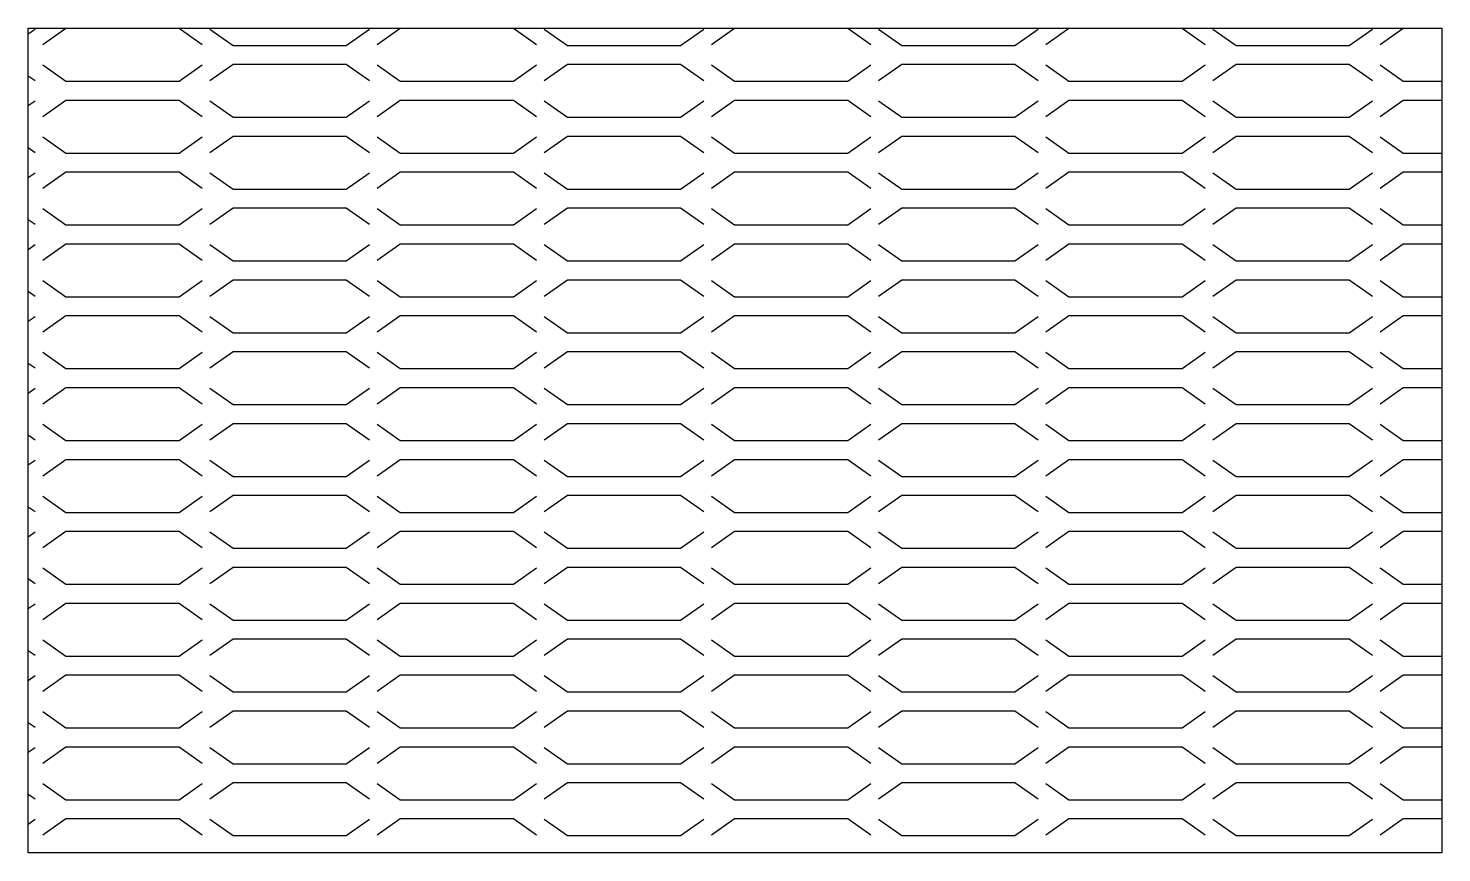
# Model space of a CAD drawing. Header units: millimetres. Extents: x 0 to 120, y 0 to 70.
import ezdxf

# ---------------------------------------------------------------- set-up
doc = ezdxf.new("R2010")
doc.units = ezdxf.units.MM
doc.layers.add('CUT', color=1, linetype='CONTINUOUS')

msp = doc.modelspace()

# ---------------------------------------------------------------- linework, layer by layer
at = {"layer": 'CUT'}
for p, q in [((0, 69.5288), (0.581, 69.9372)), ((0, 65.9712), (0.581, 65.5628)), ((0, 63.4288), (0.581, 63.8372)), ((0, 59.8713), (0.581, 59.4628)), ((0, 57.3287), (0.581, 57.7372)), ((0, 53.7712), (0.581, 53.3628)), ((0, 51.2288), (0.581, 51.6372)), ((0, 47.6713), (0.581, 47.2628)), ((0, 45.1288), (0.581, 45.5372)), ((0, 41.5712), (0.581, 41.1628)), ((0, 39.0288), (0.581, 39.4372)), ((0, 35.4713), (0.581, 35.0628)), ((0, 32.9288), (0.581, 33.3372)), ((0, 29.3713), (0.581, 28.9628)), ((0, 26.8288), (0.581, 27.2372)), ((0, 23.2713), (0.581, 22.8628)), ((0, 20.7288), (0.581, 21.1372)), ((0, 17.1713), (0.581, 16.7628)), ((0, 14.6288), (0.581, 15.0372)), ((0, 11.0713), (0.581, 10.6628)), ((0, 8.5288), (0.581, 8.9372)), ((0, 4.9712), (0.581, 4.5628)), ((0, 2.4288), (0.581, 2.8372))]:
    msp.add_line(p, q, dxfattribs=at)
for points in [[(0, 70), (120, 70), (120, 0), (0, 0), (0, 70)], [(1.227, 68.6128), (3.2, 70), (12.8, 70), (14.773, 68.6128)], [(15.419, 69.9372), (17.392, 68.55), (26.992, 68.55), (28.965, 69.9372)], [(29.611, 68.6128), (31.584, 70), (41.184, 70), (43.157, 68.6128)], [(43.803, 69.9372), (45.776, 68.55), (55.376, 68.55), (57.349, 69.9372)], [(57.995, 68.6128), (59.968, 70), (69.568, 70), (71.541, 68.6128)], [(72.187, 69.9372), (74.16, 68.55), (83.76, 68.55), (85.733, 69.9372)], [(86.379, 68.6128), (88.352, 70), (97.952, 70), (99.925, 68.6128)], [(100.571, 69.9372), (102.544, 68.55), (112.144, 68.55), (114.117, 69.9372)], [(114.763, 68.6128), (116.736, 70), (120, 70)], [(1.227, 66.8872), (3.2, 65.5), (12.8, 65.5), (14.773, 66.8872)], [(15.419, 65.5628), (17.392, 66.95), (26.992, 66.95), (28.965, 65.5628)], [(29.611, 66.8872), (31.584, 65.5), (41.184, 65.5), (43.157, 66.8872)], [(43.803, 65.5628), (45.776, 66.95), (55.376, 66.95), (57.349, 65.5628)], [(57.995, 66.8872), (59.968, 65.5), (69.568, 65.5), (71.541, 66.8872)], [(72.187, 65.5628), (74.16, 66.95), (83.76, 66.95), (85.733, 65.5628)], [(86.379, 66.8872), (88.352, 65.5), (97.952, 65.5), (99.925, 66.8872)], [(100.571, 65.5628), (102.544, 66.95), (112.144, 66.95), (114.117, 65.5628)], [(114.763, 66.8872), (116.736, 65.5), (120, 65.5)], [(1.227, 62.5128), (3.2, 63.9), (12.8, 63.9), (14.773, 62.5128)], [(15.419, 63.8372), (17.392, 62.45), (26.992, 62.45), (28.965, 63.8372)], [(29.611, 62.5128), (31.584, 63.9), (41.184, 63.9), (43.157, 62.5128)], [(43.803, 63.8372), (45.776, 62.45), (55.376, 62.45), (57.349, 63.8372)], [(57.995, 62.5128), (59.968, 63.9), (69.568, 63.9), (71.541, 62.5128)], [(72.187, 63.8372), (74.16, 62.45), (83.76, 62.45), (85.733, 63.8372)], [(86.379, 62.5128), (88.352, 63.9), (97.952, 63.9), (99.925, 62.5128)], [(100.571, 63.8372), (102.544, 62.45), (112.144, 62.45), (114.117, 63.8372)], [(114.763, 62.5128), (116.736, 63.9), (120, 63.9)], [(1.227, 60.7872), (3.2, 59.4), (12.8, 59.4), (14.773, 60.7872)], [(15.419, 59.4628), (17.392, 60.85), (26.992, 60.85), (28.965, 59.4628)], [(29.611, 60.7872), (31.584, 59.4), (41.184, 59.4), (43.157, 60.7872)], [(43.803, 59.4628), (45.776, 60.85), (55.376, 60.85), (57.349, 59.4628)], [(57.995, 60.7872), (59.968, 59.4), (69.568, 59.4), (71.541, 60.7872)], [(72.187, 59.4628), (74.16, 60.85), (83.76, 60.85), (85.733, 59.4628)], [(86.379, 60.7872), (88.352, 59.4), (97.952, 59.4), (99.925, 60.7872)], [(100.571, 59.4628), (102.544, 60.85), (112.144, 60.85), (114.117, 59.4628)], [(114.763, 60.7872), (116.736, 59.4), (120, 59.4)], [(1.227, 56.4128), (3.2, 57.8), (12.8, 57.8), (14.773, 56.4128)], [(15.419, 57.7372), (17.392, 56.35), (26.992, 56.35), (28.965, 57.7372)], [(29.611, 56.4128), (31.584, 57.8), (41.184, 57.8), (43.157, 56.4128)], [(43.803, 57.7372), (45.776, 56.35), (55.376, 56.35), (57.349, 57.7372)], [(57.995, 56.4128), (59.968, 57.8), (69.568, 57.8), (71.541, 56.4128)], [(72.187, 57.7372), (74.16, 56.35), (83.76, 56.35), (85.733, 57.7372)], [(86.379, 56.4128), (88.352, 57.8), (97.952, 57.8), (99.925, 56.4128)], [(100.571, 57.7372), (102.544, 56.35), (112.144, 56.35), (114.117, 57.7372)], [(114.763, 56.4128), (116.736, 57.8), (120, 57.8)], [(1.227, 54.6872), (3.2, 53.3), (12.8, 53.3), (14.773, 54.6872)], [(15.419, 53.3628), (17.392, 54.75), (26.992, 54.75), (28.965, 53.3628)], [(29.611, 54.6872), (31.584, 53.3), (41.184, 53.3), (43.157, 54.6872)], [(43.803, 53.3628), (45.776, 54.75), (55.376, 54.75), (57.349, 53.3628)], [(57.995, 54.6872), (59.968, 53.3), (69.568, 53.3), (71.541, 54.6872)], [(72.187, 53.3628), (74.16, 54.75), (83.76, 54.75), (85.733, 53.3628)], [(86.379, 54.6872), (88.352, 53.3), (97.952, 53.3), (99.925, 54.6872)], [(100.571, 53.3628), (102.544, 54.75), (112.144, 54.75), (114.117, 53.3628)], [(114.763, 54.6872), (116.736, 53.3), (120, 53.3)], [(1.227, 50.3128), (3.2, 51.7), (12.8, 51.7), (14.773, 50.3128)], [(15.419, 51.6372), (17.392, 50.25), (26.992, 50.25), (28.965, 51.6372)], [(29.611, 50.3128), (31.584, 51.7), (41.184, 51.7), (43.157, 50.3128)], [(43.803, 51.6372), (45.776, 50.25), (55.376, 50.25), (57.349, 51.6372)], [(57.995, 50.3128), (59.968, 51.7), (69.568, 51.7), (71.541, 50.3128)], [(72.187, 51.6372), (74.16, 50.25), (83.76, 50.25), (85.733, 51.6372)], [(86.379, 50.3128), (88.352, 51.7), (97.952, 51.7), (99.925, 50.3128)], [(100.571, 51.6372), (102.544, 50.25), (112.144, 50.25), (114.117, 51.6372)], [(114.763, 50.3128), (116.736, 51.7), (120, 51.7)], [(1.227, 48.5872), (3.2, 47.2), (12.8, 47.2), (14.773, 48.5872)], [(15.419, 47.2628), (17.392, 48.65), (26.992, 48.65), (28.965, 47.2628)], [(29.611, 48.5872), (31.584, 47.2), (41.184, 47.2), (43.157, 48.5872)], [(43.803, 47.2628), (45.776, 48.65), (55.376, 48.65), (57.349, 47.2628)], [(57.995, 48.5872), (59.968, 47.2), (69.568, 47.2), (71.541, 48.5872)], [(72.187, 47.2628), (74.16, 48.65), (83.76, 48.65), (85.733, 47.2628)], [(86.379, 48.5872), (88.352, 47.2), (97.952, 47.2), (99.925, 48.5872)], [(100.571, 47.2628), (102.544, 48.65), (112.144, 48.65), (114.117, 47.2628)], [(114.763, 48.5872), (116.736, 47.2), (120, 47.2)], [(1.227, 44.2128), (3.2, 45.6), (12.8, 45.6), (14.773, 44.2128)], [(29.611, 44.2128), (31.584, 45.6), (41.184, 45.6), (43.157, 44.2128)], [(57.995, 44.2128), (59.968, 45.6), (69.568, 45.6), (71.541, 44.2128)], [(86.379, 44.2128), (88.352, 45.6), (97.952, 45.6), (99.925, 44.2128)], [(114.763, 44.2128), (116.736, 45.6), (120, 45.6)], [(15.419, 45.5372), (17.392, 44.15), (26.992, 44.15), (28.965, 45.5372)], [(43.803, 45.5372), (45.776, 44.15), (55.376, 44.15), (57.349, 45.5372)], [(72.187, 45.5372), (74.16, 44.15), (83.76, 44.15), (85.733, 45.5372)], [(100.571, 45.5372), (102.544, 44.15), (112.144, 44.15), (114.117, 45.5372)], [(1.227, 42.4872), (3.2, 41.1), (12.8, 41.1), (14.773, 42.4872)], [(15.419, 41.1628), (17.392, 42.55), (26.992, 42.55), (28.965, 41.1628)], [(29.611, 42.4872), (31.584, 41.1), (41.184, 41.1), (43.157, 42.4872)], [(43.803, 41.1628), (45.776, 42.55), (55.376, 42.55), (57.349, 41.1628)], [(57.995, 42.4872), (59.968, 41.1), (69.568, 41.1), (71.541, 42.4872)], [(72.187, 41.1628), (74.16, 42.55), (83.76, 42.55), (85.733, 41.1628)], [(86.379, 42.4872), (88.352, 41.1), (97.952, 41.1), (99.925, 42.4872)], [(100.571, 41.1628), (102.544, 42.55), (112.144, 42.55), (114.117, 41.1628)], [(114.763, 42.4872), (116.736, 41.1), (120, 41.1)], [(1.227, 38.1128), (3.2, 39.5), (12.8, 39.5), (14.773, 38.1128)], [(15.419, 39.4372), (17.392, 38.05), (26.992, 38.05), (28.965, 39.4372)], [(29.611, 38.1128), (31.584, 39.5), (41.184, 39.5), (43.157, 38.1128)], [(43.803, 39.4372), (45.776, 38.05), (55.376, 38.05), (57.349, 39.4372)], [(57.995, 38.1128), (59.968, 39.5), (69.568, 39.5), (71.541, 38.1128)], [(72.187, 39.4372), (74.16, 38.05), (83.76, 38.05), (85.733, 39.4372)], [(86.379, 38.1128), (88.352, 39.5), (97.952, 39.5), (99.925, 38.1128)], [(100.571, 39.4372), (102.544, 38.05), (112.144, 38.05), (114.117, 39.4372)], [(114.763, 38.1128), (116.736, 39.5), (120, 39.5)], [(1.227, 36.3872), (3.2, 35), (12.8, 35), (14.773, 36.3872)], [(15.419, 35.0628), (17.392, 36.45), (26.992, 36.45), (28.965, 35.0628)], [(29.611, 36.3872), (31.584, 35), (41.184, 35), (43.157, 36.3872)], [(43.803, 35.0628), (45.776, 36.45), (55.376, 36.45), (57.349, 35.0628)], [(57.995, 36.3872), (59.968, 35), (69.568, 35), (71.541, 36.3872)], [(72.187, 35.0628), (74.16, 36.45), (83.76, 36.45), (85.733, 35.0628)], [(86.379, 36.3872), (88.352, 35), (97.952, 35), (99.925, 36.3872)], [(100.571, 35.0628), (102.544, 36.45), (112.144, 36.45), (114.117, 35.0628)], [(114.763, 36.3872), (116.736, 35), (120, 35)], [(1.227, 32.0128), (3.2, 33.4), (12.8, 33.4), (14.773, 32.0128)], [(15.419, 33.3372), (17.392, 31.95), (26.992, 31.95), (28.965, 33.3372)], [(29.611, 32.0128), (31.584, 33.4), (41.184, 33.4), (43.157, 32.0128)], [(43.803, 33.3372), (45.776, 31.95), (55.376, 31.95), (57.349, 33.3372)], [(57.995, 32.0128), (59.968, 33.4), (69.568, 33.4), (71.541, 32.0128)], [(72.187, 33.3372), (74.16, 31.95), (83.76, 31.95), (85.733, 33.3372)], [(86.379, 32.0128), (88.352, 33.4), (97.952, 33.4), (99.925, 32.0128)], [(100.571, 33.3372), (102.544, 31.95), (112.144, 31.95), (114.117, 33.3372)], [(114.763, 32.0128), (116.736, 33.4), (120, 33.4)], [(1.227, 30.2872), (3.2, 28.9), (12.8, 28.9), (14.773, 30.2872)], [(15.419, 28.9628), (17.392, 30.35), (26.992, 30.35), (28.965, 28.9628)], [(29.611, 30.2872), (31.584, 28.9), (41.184, 28.9), (43.157, 30.2872)], [(43.803, 28.9628), (45.776, 30.35), (55.376, 30.35), (57.349, 28.9628)], [(57.995, 30.2872), (59.968, 28.9), (69.568, 28.9), (71.541, 30.2872)], [(72.187, 28.9628), (74.16, 30.35), (83.76, 30.35), (85.733, 28.9628)], [(86.379, 30.2872), (88.352, 28.9), (97.952, 28.9), (99.925, 30.2872)], [(100.571, 28.9628), (102.544, 30.35), (112.144, 30.35), (114.117, 28.9628)], [(114.763, 30.2872), (116.736, 28.9), (120, 28.9)], [(1.227, 25.9128), (3.2, 27.3), (12.8, 27.3), (14.773, 25.9128)], [(15.419, 27.2372), (17.392, 25.85), (26.992, 25.85), (28.965, 27.2372)], [(29.611, 25.9128), (31.584, 27.3), (41.184, 27.3), (43.157, 25.9128)], [(43.803, 27.2372), (45.776, 25.85), (55.376, 25.85), (57.349, 27.2372)], [(57.995, 25.9128), (59.968, 27.3), (69.568, 27.3), (71.541, 25.9128)], [(72.187, 27.2372), (74.16, 25.85), (83.76, 25.85), (85.733, 27.2372)], [(86.379, 25.9128), (88.352, 27.3), (97.952, 27.3), (99.925, 25.9128)], [(100.571, 27.2372), (102.544, 25.85), (112.144, 25.85), (114.117, 27.2372)], [(114.763, 25.9128), (116.736, 27.3), (120, 27.3)], [(1.227, 24.1872), (3.2, 22.8), (12.8, 22.8), (14.773, 24.1872)], [(15.419, 22.8628), (17.392, 24.25), (26.992, 24.25), (28.965, 22.8628)], [(29.611, 24.1872), (31.584, 22.8), (41.184, 22.8), (43.157, 24.1872)], [(43.803, 22.8628), (45.776, 24.25), (55.376, 24.25), (57.349, 22.8628)], [(57.995, 24.1872), (59.968, 22.8), (69.568, 22.8), (71.541, 24.1872)], [(72.187, 22.8628), (74.16, 24.25), (83.76, 24.25), (85.733, 22.8628)], [(86.379, 24.1872), (88.352, 22.8), (97.952, 22.8), (99.925, 24.1872)], [(100.571, 22.8628), (102.544, 24.25), (112.144, 24.25), (114.117, 22.8628)], [(114.763, 24.1872), (116.736, 22.8), (120, 22.8)], [(1.227, 19.8128), (3.2, 21.2), (12.8, 21.2), (14.773, 19.8128)], [(15.419, 21.1372), (17.392, 19.75), (26.992, 19.75), (28.965, 21.1372)], [(29.611, 19.8128), (31.584, 21.2), (41.184, 21.2), (43.157, 19.8128)], [(43.803, 21.1372), (45.776, 19.75), (55.376, 19.75), (57.349, 21.1372)], [(57.995, 19.8128), (59.968, 21.2), (69.568, 21.2), (71.541, 19.8128)], [(72.187, 21.1372), (74.16, 19.75), (83.76, 19.75), (85.733, 21.1372)], [(86.379, 19.8128), (88.352, 21.2), (97.952, 21.2), (99.925, 19.8128)], [(100.571, 21.1372), (102.544, 19.75), (112.144, 19.75), (114.117, 21.1372)], [(114.763, 19.8128), (116.736, 21.2), (120, 21.2)], [(1.227, 18.0872), (3.2, 16.7), (12.8, 16.7), (14.773, 18.0872)], [(15.419, 16.7628), (17.392, 18.15), (26.992, 18.15), (28.965, 16.7628)], [(29.611, 18.0872), (31.584, 16.7), (41.184, 16.7), (43.157, 18.0872)], [(43.803, 16.7628), (45.776, 18.15), (55.376, 18.15), (57.349, 16.7628)], [(57.995, 18.0872), (59.968, 16.7), (69.568, 16.7), (71.541, 18.0872)], [(72.187, 16.7628), (74.16, 18.15), (83.76, 18.15), (85.733, 16.7628)], [(86.379, 18.0872), (88.352, 16.7), (97.952, 16.7), (99.925, 18.0872)], [(100.571, 16.7628), (102.544, 18.15), (112.144, 18.15), (114.117, 16.7628)], [(114.763, 18.0872), (116.736, 16.7), (120, 16.7)], [(1.227, 13.7128), (3.2, 15.1), (12.8, 15.1), (14.773, 13.7128)], [(15.419, 15.0372), (17.392, 13.65), (26.992, 13.65), (28.965, 15.0372)], [(29.611, 13.7128), (31.584, 15.1), (41.184, 15.1), (43.157, 13.7128)], [(43.803, 15.0372), (45.776, 13.65), (55.376, 13.65), (57.349, 15.0372)], [(57.995, 13.7128), (59.968, 15.1), (69.568, 15.1), (71.541, 13.7128)], [(72.187, 15.0372), (74.16, 13.65), (83.76, 13.65), (85.733, 15.0372)], [(86.379, 13.7128), (88.352, 15.1), (97.952, 15.1), (99.925, 13.7128)], [(100.571, 15.0372), (102.544, 13.65), (112.144, 13.65), (114.117, 15.0372)], [(114.763, 13.7128), (116.736, 15.1), (120, 15.1)], [(15.419, 10.6628), (17.392, 12.05), (26.992, 12.05), (28.965, 10.6628)], [(43.803, 10.6628), (45.776, 12.05), (55.376, 12.05), (57.349, 10.6628)], [(72.187, 10.6628), (74.16, 12.05), (83.76, 12.05), (85.733, 10.6628)], [(100.571, 10.6628), (102.544, 12.05), (112.144, 12.05), (114.117, 10.6628)], [(1.227, 11.9872), (3.2, 10.6), (12.8, 10.6), (14.773, 11.9872)], [(29.611, 11.9872), (31.584, 10.6), (41.184, 10.6), (43.157, 11.9872)], [(57.995, 11.9872), (59.968, 10.6), (69.568, 10.6), (71.541, 11.9872)], [(86.379, 11.9872), (88.352, 10.6), (97.952, 10.6), (99.925, 11.9872)], [(114.763, 11.9872), (116.736, 10.6), (120, 10.6)], [(1.227, 7.6128), (3.2, 9), (12.8, 9), (14.773, 7.6128)], [(15.419, 8.9372), (17.392, 7.55), (26.992, 7.55), (28.965, 8.9372)], [(29.611, 7.6128), (31.584, 9), (41.184, 9), (43.157, 7.6128)], [(43.803, 8.9372), (45.776, 7.55), (55.376, 7.55), (57.349, 8.9372)], [(57.995, 7.6128), (59.968, 9), (69.568, 9), (71.541, 7.6128)], [(72.187, 8.9372), (74.16, 7.55), (83.76, 7.55), (85.733, 8.9372)], [(86.379, 7.6128), (88.352, 9), (97.952, 9), (99.925, 7.6128)], [(100.571, 8.9372), (102.544, 7.55), (112.144, 7.55), (114.117, 8.9372)], [(114.763, 7.6128), (116.736, 9), (120, 9)], [(1.227, 5.8872), (3.2, 4.5), (12.8, 4.5), (14.773, 5.8872)], [(15.419, 4.5628), (17.392, 5.95), (26.992, 5.95), (28.965, 4.5628)], [(29.611, 5.8872), (31.584, 4.5), (41.184, 4.5), (43.157, 5.8872)], [(43.803, 4.5628), (45.776, 5.95), (55.376, 5.95), (57.349, 4.5628)], [(57.995, 5.8872), (59.968, 4.5), (69.568, 4.5), (71.541, 5.8872)], [(72.187, 4.5628), (74.16, 5.95), (83.76, 5.95), (85.733, 4.5628)], [(86.379, 5.8872), (88.352, 4.5), (97.952, 4.5), (99.925, 5.8872)], [(100.571, 4.5628), (102.544, 5.95), (112.144, 5.95), (114.117, 4.5628)], [(114.763, 5.8872), (116.736, 4.5), (120, 4.5)], [(1.227, 1.5128), (3.2, 2.9), (12.8, 2.9), (14.773, 1.5128)], [(15.419, 2.8372), (17.392, 1.45), (26.992, 1.45), (28.965, 2.8372)], [(29.611, 1.5128), (31.584, 2.9), (41.184, 2.9), (43.157, 1.5128)], [(43.803, 2.8372), (45.776, 1.45), (55.376, 1.45), (57.349, 2.8372)], [(57.995, 1.5128), (59.968, 2.9), (69.568, 2.9), (71.541, 1.5128)], [(72.187, 2.8372), (74.16, 1.45), (83.76, 1.45), (85.733, 2.8372)], [(86.379, 1.5128), (88.352, 2.9), (97.952, 2.9), (99.925, 1.5128)], [(100.571, 2.8372), (102.544, 1.45), (112.144, 1.45), (114.117, 2.8372)], [(114.763, 1.5128), (116.736, 2.9), (120, 2.9)]]:
    msp.add_lwpolyline(points, dxfattribs=at)

doc.saveas('drawing.dxf')
